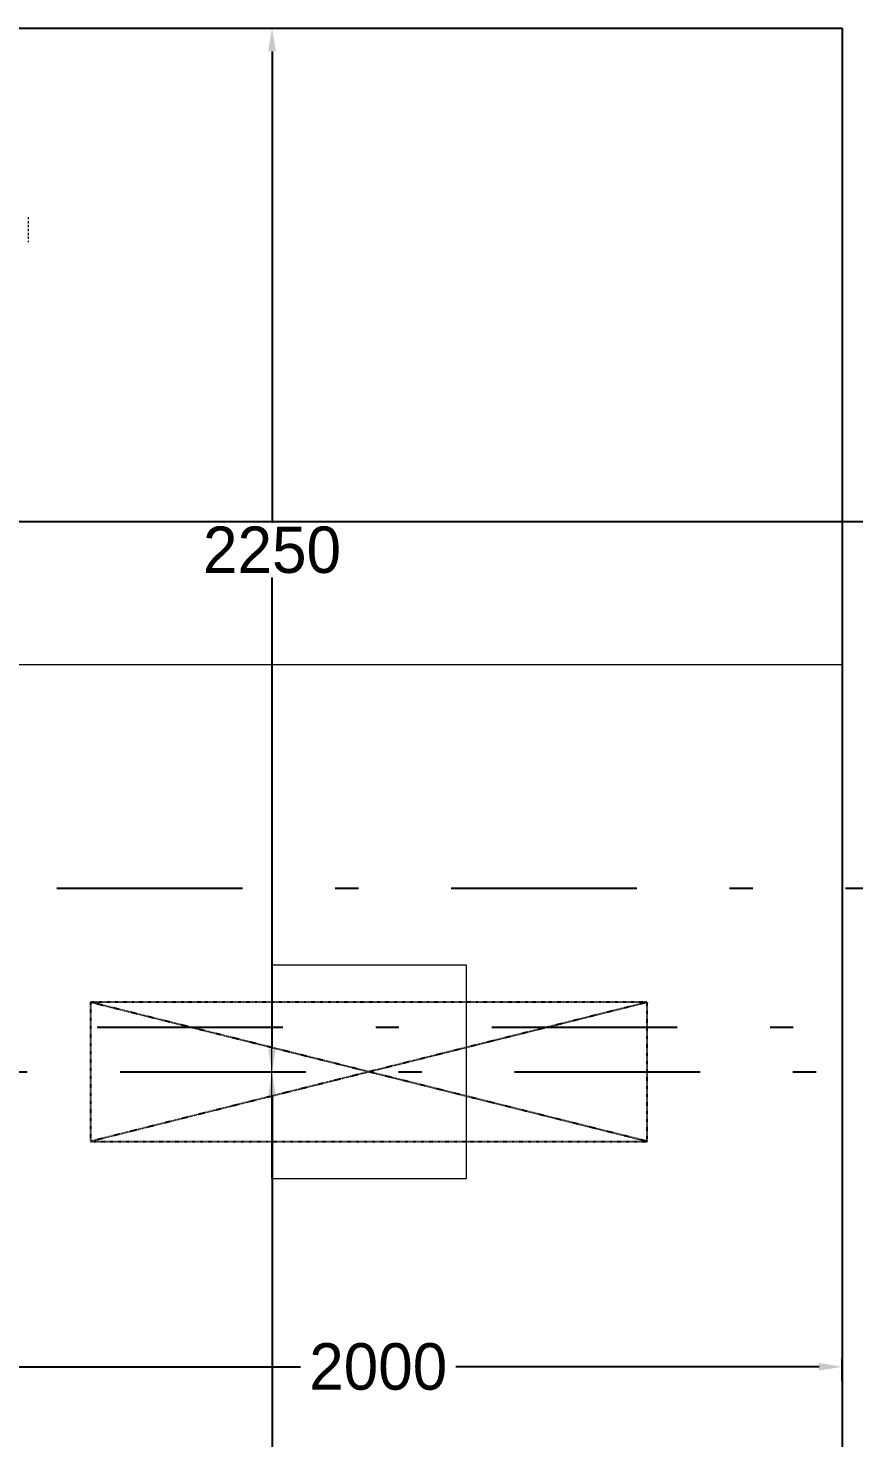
# Model space of a CAD drawing. Header units: metres. Extents: x 31500 to 1073645, y -1029792 to 61053.
# Drawn here: x 118604 to 120383, y -544621 to -541582 of the extents above; entities that cross this region are included whole.
import ezdxf

# ---------------------------------------------------------------- set-up
doc = ezdxf.new("R2010")
doc.units = ezdxf.units.M
doc.header["$PDMODE"] = 65
doc.linetypes.add('DASHDOT', pattern=[8.5, 4, -2, 0.5, -2])
doc.linetypes.add('STRICHPUNKT', pattern=[1, 0.5, -0.25, 0, -0.25])
doc.layers.add('3', color=3, linetype='STRICHPUNKT')
doc.layers.add('Rozšíření KAPA', color=254, linetype='DASHDOT')
doc.layers.add('Chlazení - kondenz', color=4, linetype='Continuous', lineweight=25)
doc.layers.add('TG-KOTY', color=2, linetype='Continuous', lineweight=18)
doc.layers.add('Osa(ISO)', color=6, linetype='Continuous', lineweight=25, true_color=0xff00ff)
doc.dimstyles.new('100', dxfattribs={"dimscale": 100, "dimtxt": 1, "dimasz": 0.5, "dimexe": 0.18, "dimexo": 0.0625, "dimgap": 0.09, "dimtad": 0, "dimtih": 1, "dimtoh": 1, "dimdec": 0, "dimzin": 0, "dimdsep": 46, "dimtxsty": 'Standard', "dimcen": 0.09, "dimadec": 0, "dimazin": 0, "dimtfac": 1, "dimtdec": 4, "dimtofl": 0, "dimtmove": 0, "dimatfit": 3, "dimfxl": 1, "dimtolj": 1, "dimtzin": 0, "dimarcsym": 0})

# ---------------------------------------------------------------- blocks, each defined once
blk = doc.blocks.new('*D3746')
at = {"layer": 'DEFPOINTS', "color": 0}
for p in [(119031.7, -543831.9), (119129.7, -546081.9), (119952.4, -546081.9)]:
    blk.add_point(p, dxfattribs=at)
at = {"layer": 'TG-KOTY', "color": 0, "lineweight": -2}
for p, q in [((119038, -543831.9), (119147.7, -543831.9)), ((119129.7, -543881.9), (119129.7, -544897.9)), ((119129.7, -546031.9), (119129.7, -545015.9)), ((119946.1, -546081.9), (119111.7, -546081.9))]:
    blk.add_line(p, q, dxfattribs=at)
at = {"layer": 'TG-KOTY', "color": 0}
for points in [[(119138, -543881.9), (119121.3, -543881.9), (119129.7, -543831.9)], [(119121.3, -546031.9), (119138, -546031.9), (119129.7, -546081.9)]]:
    blk.add_solid(points, dxfattribs=at)
at = {"layer": 'TG-KOTY', "color": 0, "insert": (119129.7, -544956.9), "char_height": 100, "attachment_point": 5}
blk.add_mtext('\\A1;2250', dxfattribs=at)
blk = doc.blocks.new('*D3747')
at = {"layer": 'DEFPOINTS', "color": 0}
for p in [(119038, -541581.9), (119129.7, -541581.9), (119038, -543831.9)]:
    blk.add_point(p, dxfattribs=at)
at = {"layer": 'TG-KOTY', "color": 0, "lineweight": -2}
for p, q in [((119044.2, -541581.9), (119147.7, -541581.9)), ((119129.7, -541631.9), (119129.7, -542647.9)), ((119129.7, -543781.9), (119129.7, -542765.9)), ((119044.2, -543831.9), (119147.7, -543831.9))]:
    blk.add_line(p, q, dxfattribs=at)
at = {"layer": 'TG-KOTY', "color": 0}
for points in [[(119138, -541631.9), (119121.3, -541631.9), (119129.7, -541581.9)], [(119121.3, -543781.9), (119138, -543781.9), (119129.7, -543831.9)]]:
    blk.add_solid(points, dxfattribs=at)
at = {"layer": 'TG-KOTY', "color": 0, "insert": (119129.7, -542706.9), "char_height": 100, "attachment_point": 5}
blk.add_mtext('\\A1;2250', dxfattribs=at)
blk = doc.blocks.new('*D3749')
at = {"layer": 'DEFPOINTS', "color": 0}
for p in [(120858.5, -542646.3), (111858.5, -543585.9), (120858.5, -543585.9)]:
    blk.add_point(p, dxfattribs=at)
at = {"layer": 'TG-KOTY', "color": 0, "lineweight": -2}
for p, q in [((111858.5, -543579.7), (111858.5, -542628.3)), ((120858.5, -543579.7), (120858.5, -542628.3)), ((111908.5, -542646.3), (116191.2, -542646.3)), ((120808.5, -542646.3), (116525.8, -542646.3))]:
    blk.add_line(p, q, dxfattribs=at)
at = {"layer": 'TG-KOTY', "color": 0}
for points in [[(111908.5, -542638), (111908.5, -542654.7), (111858.5, -542646.3)], [(120808.5, -542654.7), (120808.5, -542638), (120858.5, -542646.3)]]:
    blk.add_solid(points, dxfattribs=at)
at = {"layer": 'TG-KOTY', "color": 0, "insert": (116358.5, -542646.3), "char_height": 100, "attachment_point": 5}
blk.add_mtext('\\A1;9000', dxfattribs=at)
blk = doc.blocks.new('9A$41464748494A')
at = {"layer": '3', "color": 5}
for p, q in [((-600, 150), (-600, -150)), ((600, 150), (-600, 150)), ((-600, -150), (600, 150)), ((-600, 150), (600, -150)), ((600, -150), (600, 150)), ((-600, -150), (600, -150))]:
    blk.add_line(p, q, dxfattribs=at)
blk = doc.blocks.new('kA$4150')
at = {"layer": 'Osa(ISO)', "color": 4, "lineweight": 0}
blk.add_lwpolyline([(210, -230), (210, 230), (-210, 230), (-210, -230)], close=True, dxfattribs=at)
at = {"layer": 'Osa(ISO)', "color": 5, "lineweight": 0, "rotation": 180}
blk.add_blockref('9A$41464748494A', (0, 0), dxfattribs=at)
blk = doc.blocks.new('4A$41464748494A4B4C4D4E4F505152535455565758595A5B5C5D5E5F606162636465666768696A6B6C6D6E6F707172737475767778797A7B7C7D7E7F808182838485868788898A8B8C8D8E8F909192939495969798999A9B9C9D9E9FA0A1A2A3A4A5A6A7A8A9AAABACADAEAFB0B1B2B3B4B5B6B7B8B9BABBBCBDBEBFC0C1C2C3C4C5C6C7C8C9CACBCCCDCECFD0D1D2D3D4D5D6D7D8D9DADBDCDDDEDFE0E1E2E3E4E5E6E7E8E9EAEBECEDEEEFF0F1F2F3F4F5F6F7F8F9FAFBFCFDFEFF10010110210310410510610710810910A10B10C10D10E10F11011111211311411511611711811911A11B11C11D11E11F12012112212312412512612712812912A12B12C12D12E12F13013113213313413513613713813913A13B13C13D13E13F14014114214314414514614714814914A14B14C14D14E14F15015115215315415515615715815915A15B15C15D15E15F16016116216316416516616716816916A16B16C16D16E16F17017117217317417517617717817917A17B17C17D17E17F18018118218318418518618718818918A18B18C18D18E18F19019119219319419519619719819919A19B19C19D19E19F1A01A11A21A31A41A51A61A71A81A91AA1AB1AC1AD1AE1AF1B01B11B21B31B41B51B61B71B81B91BA1BB1BC1BD1BE1BF1C01C11C21C31C41C51C61C71C81C91CA1CB1CC1CD1CE1CF1D01D11D21D31D41D51D61D71D81D91DA1DB1DC1DD1DE1DF1E01E11E21E31E41E51E61E71E81E91EA1EB1EC1ED1EE1EF1F01F11F21F31F41F51F61F71F81F91FA1FB1FC1FD1FE1FF20020120220320420520620720820920A20B20C20D20E20F21021121221321421521621721821921A21B21C21D21E21F22022122222322422522622722822922A22B22C22D22E22F23023123223323423523623723823923A23B23C23D23E23F24024124224324424524624724824924A24B24C24D24E24F25025125225325425525625725825925A25B25C25D25E25F26026126226326426526626726826926A26B26C26D26E26F27027127227327427527627727827927A27B27C27D27E27F28028128228328428528628728828928A28B28C28D28E28F29029129229329429529629729829929A29B29C29D29E29F2A02A12A22A32A42A52A62A72A82A92AA2AB2AC2AD2AE2AF2B02B12B22B32B42B52B62B72B82B92BA2BB2BC2BD2BE2BF2C02C12C22C32C42C52C62C72C82C92CA2CB2CC2CD2CE2CF2D02D12D22D32D42D52D62D72D82D92DA2DB2DC2DD2DE2DF2E02E12E22E32E42E52E62E72E82E92EA2EB2EC2ED2EE2EF2F02F12F22F32F42F52F62F72F82F92FA2FB2FC2FD2FE2FF30030130230330430530630730830930A30B30C30D30E30F31031131231331431531631731831931A31B31C31D31E31F32032132232332432532632732832932A32B32C32D32E32F33033133233333433533633733833933A33B33C33D33E33F34034134234334434534634734834934A34B34C34D34E34F35035135235335435535635735835935A35B35C35D35E35F36036136236336436536636736836936A36B36C36D36E36F37037137237337437537637737837937A37B37C37D37E37F38038138238338438538638738838938A38B38C38D38E38F39039139239339439539639739839939A39B39C39D39E39F3A03A13A23A33A43A53A63A73A83A93AA3AB3AC3AD3AE3AF3B03B13B23B33B43B53B63B73B83B93BA3BB3BC3BD3BE3BF3C03C13C23C33C43C53C63C73C83C93CA3CB3CC3CD3CE3CF3D03D13D23D33D43D53D63D73D83D93DA3DB3DC3DD3DE3DF3E03E13E23E33E43E53E63E73E83E93EA3EB3EC3ED3EE3EF3F03F13F23F33F43F53F63F73F83F93FA3FB3FC3FD3FE3FF40040140240340440540640740840940A40B40C40D40E40F41041141241341441541641741841941A41B41C41D41E41F42042142242342442542642742842942A42B42C42D42E42F43043143243343443543643743843943A43B43C43D43E43F44044144244344444544644744844944A44B44C44D44E44F45045145245345445545645745845945A45B45C45D45E45F46046146246346446546646746846946A46B46C46D46E46F47047147247347447547647747847947A47B47C47D47E47F48048148248348448548648748848948A48B48C48D48E48F49049149249349449549649749849949A49B49C49D49E49F4A04A14A24A34A44A54A64A74A84A94AA4AB4AC4AD4AE4AF4B04B14B24B34B44B54B64B74B84B94BA4BB4BC4BD4BE4BF4C04C14C24C34C44C54C64C74C84C94CA4CB4CC4CD4CE4CF4D04D14D24D34D44D54D64D74D84D94DA4DB4DC4DD4DE4DF4E04E14E24E34E44E54E64E74E84E94EA4EB4EC4ED4EE4EF4F04F14F24F34F44F54F64F74F84F94FA4FB4FC4FD4FE4FF50050150250350450550650750850950A50B50C50D50E50F51051151251351451551651751851951A51B51C51D51E51F52052152252352452552652752852952A52B52C52D52E52F53053153253353453553653753853953A53B53C53D53E53F54054154254354454554654754854954A54B54C54D54E54F55055155255355455555655755855955A55B55C55D55E55F56056156256356456556656756856956A56B56C56D56E56F57057157257357457557657757857957A57B57C57D57E57F58058158258358458558658758858958A58B58C58D58E58F59059159259359459559659759859959A59B59C59D59E59F5A05A15A25A35A45A55A65A75A85A95AA5AB5AC5AD5AE5AF5B05B15B25B35B45B55B65B75B85B95BA5BB5BC5BD5BE5BF5C05C15C25C35C45C55C65C75C85C95CA5CB5CC5CD5CE5CF5D05D15D25D35D45D55D65D75D85D95DA5DB5DC5DD5DE5DF5E05E15E25E35E45E55E65E75E85E95EA5EB5EC5ED5EE5EF5F05F15F25F35F45F55F65F75F85F95FA5FB5FC5FD5FE5FF60060160260360460560660760860960A60B60C60D60E60F61061161261361461561661761861961A61B61C61D61E61F62062162262362462562662762862962A62B62C62D62E62F63063163263363463563663763863963A63B63C63D63E63F64064164264364464564664764864964A64B64C64D64E64F65065165265365465565665765865965A65B65C65D65E65F66066166266366466566666766866966A66B66C66D66E66F67067167267367467567667767867967A67B67C67D67E67F68068168268368468568668768868968A68B68C68D68E68F69069169269369469569669769869969A69B69C69D69E69F6A06A16A26A36A46A56A66A76A86A96AA6AB6AC6AD6AE6AF6B06B16B26B36B46B56B66B76B86B96BA6BB6BC6BD6BE6BF6C06C16C26C36C46C56C66C76C86C96CA6CB6CC6CD6CE6CF6D06D16D26D36D46D56D66D76D86D96DA6DB6DC6DD6DE6DF6E06E16E26E36E46E56E66E76E86E96EA6EB6EC6ED6EE6EF6F06F16F26F36F46F56F66F76F86F96FA6FB6FC6FD6FE6FF70070170270370470570670770870970A70B70C70D70E70F71071171271371471571671771871971A71B71C71D71E71F72072172272372472572672772872972A72B72C72D72E72F73073173273373473573673773873973A73B73C73D73E73F74074174274374474574674774874974A74B74C74D74E74F75075175275375475575675775875975A75B75C75D75E75F76076176276376476576676776876976A76B76C76D76E76F77077177277377477577677777877977A77B77C77D77E77F78078178278378478578678778878978A78B78C78D78E78F79079179279379479579679779879979A79B79C79D79E79F7A07A17A27A37A47A57A67A77A87A97AA7AB7AC7AD7AE7AF7B07B17B27B37B47B57B67B77B87B97BA7BB7BC7BD7BE7BF7C07C17C27C37C47C57C67C77C87C97CA7CB7CC7CD7CE7CF7D07D17D27D37D47D57D67D77D87D97DA7DB7DC7DD7DE7DF7E07E17E27E37E47E57E67E77E87E97EA7EB7EC7ED7EE7EF7F07F17F27F37F47F57F67F77F87F97FA7FB7FC7FD7FE7FF80080180280380480580680780880980A80B80C80D80E80F81081181281381481581681781881981A81B81C81D81E81F82082182282382482582682782882982A82B82C82D82E82F83083183283383483583683783883983A83B83C83D83E83F84084184284384484584684784884984A84B84C84D84E84F85085185285385485585685785885985A85B85C85D85E85F86086186286386486586686786886986A86B86C86D86E86F87087187287387487587687787887987A87B87C87D87E87F88088188288388488588688788888988A88B88C88D88E88F89089189289389489589689789889989A89B89C89D89E89F8A08A18A28A38A48A58A68A78A88A98AA8AB8AC8AD8AE8AF8B08B18B28B38B48B58B68B78B88B98BA8BB8BC8BD8BE8BF8C08C18C28C38C48C58C68C78C88C98CA8CB8CC8CD8CE8CF8D08D18D28D38D48D58D68D78D88D98DA8DB8DC8DD8DE8DF8E08E18E28E38E48E58E68E78E88E98EA8EB8EC8ED8EE8EF8F08F18F28F38F48F58F68F78F88F98FA8FB8FC8FD8FE8FF90090190290390490590690790890990A90B90C90D90E90F91091191291391491591691791891991A91B91C91D91E91F92092192292392492592692792892992A92B92C92D92E92F93093193293393493593693793893993A93B93C93D93E93F94094194294394494594694794894994A94B94C94D94E94F95095195295395495595695795895995A95B95C95D95E95F96096196296396496596696796896996A96B96C96D96E96F97097197297397497597697797897997A97B97C97D97E97F98098198298398498598698798898998A98B98C98D98E98F99099199299399499599699799899999A99B99C99D99E99F9A09A19A29A39A49A59A69A79A89A99AA9AB9AC9AD9AE9AF9B09B19B29B39B49B59B69B79B89B99BA9BB9BC9BD9BE9BF9C09C19C29C39C49C59C69C79C89C99CA9CB9CC9CD9CE9CF9D09D19D29D39D49D59D69D79D89D99DA9DB9DC9DD9DE9DF9E09E19E29E39E49E59E69E79E89E99EA9EB9EC9ED9EE9EF9F09F19F29F39F49F59F69F79F89F99FA9FB9FC9FD9FE9FFA00A01A02A03A04A05A06A07A08A09A0AA0BA0CA0DA0EA0FA10A11A12A13A14A15A16A17A18A19A1AA1BA1CA1DA1EA1FA20A21A22A23A24A25A26A27A28A29A2AA2BA2CA2DA2EA2FA30A31A32A33A34A35A36A37A38A39A3AA3BA3CA3DA3EA3FA40A41A42A43A44A45A46A47A48A49A4AA4BA4CA4DA4EA4FA50A51A52A53A54A55A56A57A58A59A5AA5BA5CA5DA5EA5FA60A61A62A63A64A65A66A67A68A69A6AA6BA6CA6DA6EA6FA70A71A72A73A74A75A76A77A78A79A7AA7BA7CA7DA7EA7FA80A81A82A83A84A85A86A87')
at = {"layer": 'Rozšíření KAPA', "lineweight": 0}
blk.add_line((-245.6, 407.5), (-245.6, 461.4), dxfattribs=at)
blk = doc.blocks.new('*D3883')
at = {"layer": 'DEFPOINTS', "color": 0}
for p in [(120358.5, -544467.7), (118358.5, -544505.2), (120358.5, -544505.2)]:
    blk.add_point(p, dxfattribs=at)
at = {"layer": 'TG-KOTY', "color": 0, "lineweight": -2}
for p, q in [((118358.5, -544499), (118358.5, -544449.7)), ((120358.5, -544499), (120358.5, -544449.7)), ((118408.5, -544467.7), (119191.2, -544467.7)), ((120308.5, -544467.7), (119525.8, -544467.7))]:
    blk.add_line(p, q, dxfattribs=at)
at = {"layer": 'TG-KOTY', "color": 0}
for points in [[(118408.5, -544459.3), (118408.5, -544476), (118358.5, -544467.7)], [(120308.5, -544476), (120308.5, -544459.3), (120358.5, -544467.7)]]:
    blk.add_solid(points, dxfattribs=at)
at = {"layer": 'TG-KOTY', "color": 0, "insert": (119358.5, -544467.7), "char_height": 100, "attachment_point": 5}
blk.add_mtext('\\A1;2000', dxfattribs=at)

msp = doc.modelspace()

# ---------------------------------------------------------------- linework, layer by layer
for p, q in [((112358.5, -541581.9), (120358.5, -541581.9)), ((120358.5, -541581.9), (120358.5, -546081.9))]:
    msp.add_line(p, q)
at = {"color": 3, "linetype": 'DASHDOT', "ltscale": 100}
for p, q in [((111865.9, -543436.2), (120860.1, -543436.1)), ((120853.1, -543735.9), (111856.1, -543735.9))]:
    msp.add_line(p, q, dxfattribs=at)
at = {"color": 6, "linetype": 'DASHDOT', "ltscale": 100}
msp.add_line((111152.2, -543831.9), (122164, -543831.9), dxfattribs=at)
at = {"layer": 'Chlazení - kondenz', "color": 5, "lineweight": 0}
msp.add_line((112358.5, -542953.6), (120358.5, -542953.6), dxfattribs=at)

# ---------------------------------------------------------------- block references
at = {"lineweight": 0}
msp.add_blockref('kA$4150', (119338.5, -543831.9), dxfattribs=at)
at = {"layer": 'Rozšíření KAPA', "color": 6, "lineweight": 100, "rotation": 180}
msp.add_blockref('4A$41464748494A4B4C4D4E4F505152535455565758595A5B5C5D5E5F606162636465666768696A6B6C6D6E6F707172737475767778797A7B7C7D7E7F808182838485868788898A8B8C8D8E8F909192939495969798999A9B9C9D9E9FA0A1A2A3A4A5A6A7A8A9AAABACADAEAFB0B1B2B3B4B5B6B7B8B9BABBBCBDBEBFC0C1C2C3C4C5C6C7C8C9CACBCCCDCECFD0D1D2D3D4D5D6D7D8D9DADBDCDDDEDFE0E1E2E3E4E5E6E7E8E9EAEBECEDEEEFF0F1F2F3F4F5F6F7F8F9FAFBFCFDFEFF10010110210310410510610710810910A10B10C10D10E10F11011111211311411511611711811911A11B11C11D11E11F12012112212312412512612712812912A12B12C12D12E12F13013113213313413513613713813913A13B13C13D13E13F14014114214314414514614714814914A14B14C14D14E14F15015115215315415515615715815915A15B15C15D15E15F16016116216316416516616716816916A16B16C16D16E16F17017117217317417517617717817917A17B17C17D17E17F18018118218318418518618718818918A18B18C18D18E18F19019119219319419519619719819919A19B19C19D19E19F1A01A11A21A31A41A51A61A71A81A91AA1AB1AC1AD1AE1AF1B01B11B21B31B41B51B61B71B81B91BA1BB1BC1BD1BE1BF1C01C11C21C31C41C51C61C71C81C91CA1CB1CC1CD1CE1CF1D01D11D21D31D41D51D61D71D81D91DA1DB1DC1DD1DE1DF1E01E11E21E31E41E51E61E71E81E91EA1EB1EC1ED1EE1EF1F01F11F21F31F41F51F61F71F81F91FA1FB1FC1FD1FE1FF20020120220320420520620720820920A20B20C20D20E20F21021121221321421521621721821921A21B21C21D21E21F22022122222322422522622722822922A22B22C22D22E22F23023123223323423523623723823923A23B23C23D23E23F24024124224324424524624724824924A24B24C24D24E24F25025125225325425525625725825925A25B25C25D25E25F26026126226326426526626726826926A26B26C26D26E26F27027127227327427527627727827927A27B27C27D27E27F28028128228328428528628728828928A28B28C28D28E28F29029129229329429529629729829929A29B29C29D29E29F2A02A12A22A32A42A52A62A72A82A92AA2AB2AC2AD2AE2AF2B02B12B22B32B42B52B62B72B82B92BA2BB2BC2BD2BE2BF2C02C12C22C32C42C52C62C72C82C92CA2CB2CC2CD2CE2CF2D02D12D22D32D42D52D62D72D82D92DA2DB2DC2DD2DE2DF2E02E12E22E32E42E52E62E72E82E92EA2EB2EC2ED2EE2EF2F02F12F22F32F42F52F62F72F82F92FA2FB2FC2FD2FE2FF30030130230330430530630730830930A30B30C30D30E30F31031131231331431531631731831931A31B31C31D31E31F32032132232332432532632732832932A32B32C32D32E32F33033133233333433533633733833933A33B33C33D33E33F34034134234334434534634734834934A34B34C34D34E34F35035135235335435535635735835935A35B35C35D35E35F36036136236336436536636736836936A36B36C36D36E36F37037137237337437537637737837937A37B37C37D37E37F38038138238338438538638738838938A38B38C38D38E38F39039139239339439539639739839939A39B39C39D39E39F3A03A13A23A33A43A53A63A73A83A93AA3AB3AC3AD3AE3AF3B03B13B23B33B43B53B63B73B83B93BA3BB3BC3BD3BE3BF3C03C13C23C33C43C53C63C73C83C93CA3CB3CC3CD3CE3CF3D03D13D23D33D43D53D63D73D83D93DA3DB3DC3DD3DE3DF3E03E13E23E33E43E53E63E73E83E93EA3EB3EC3ED3EE3EF3F03F13F23F33F43F53F63F73F83F93FA3FB3FC3FD3FE3FF40040140240340440540640740840940A40B40C40D40E40F41041141241341441541641741841941A41B41C41D41E41F42042142242342442542642742842942A42B42C42D42E42F43043143243343443543643743843943A43B43C43D43E43F44044144244344444544644744844944A44B44C44D44E44F45045145245345445545645745845945A45B45C45D45E45F46046146246346446546646746846946A46B46C46D46E46F47047147247347447547647747847947A47B47C47D47E47F48048148248348448548648748848948A48B48C48D48E48F49049149249349449549649749849949A49B49C49D49E49F4A04A14A24A34A44A54A64A74A84A94AA4AB4AC4AD4AE4AF4B04B14B24B34B44B54B64B74B84B94BA4BB4BC4BD4BE4BF4C04C14C24C34C44C54C64C74C84C94CA4CB4CC4CD4CE4CF4D04D14D24D34D44D54D64D74D84D94DA4DB4DC4DD4DE4DF4E04E14E24E34E44E54E64E74E84E94EA4EB4EC4ED4EE4EF4F04F14F24F34F44F54F64F74F84F94FA4FB4FC4FD4FE4FF50050150250350450550650750850950A50B50C50D50E50F51051151251351451551651751851951A51B51C51D51E51F52052152252352452552652752852952A52B52C52D52E52F53053153253353453553653753853953A53B53C53D53E53F54054154254354454554654754854954A54B54C54D54E54F55055155255355455555655755855955A55B55C55D55E55F56056156256356456556656756856956A56B56C56D56E56F57057157257357457557657757857957A57B57C57D57E57F58058158258358458558658758858958A58B58C58D58E58F59059159259359459559659759859959A59B59C59D59E59F5A05A15A25A35A45A55A65A75A85A95AA5AB5AC5AD5AE5AF5B05B15B25B35B45B55B65B75B85B95BA5BB5BC5BD5BE5BF5C05C15C25C35C45C55C65C75C85C95CA5CB5CC5CD5CE5CF5D05D15D25D35D45D55D65D75D85D95DA5DB5DC5DD5DE5DF5E05E15E25E35E45E55E65E75E85E95EA5EB5EC5ED5EE5EF5F05F15F25F35F45F55F65F75F85F95FA5FB5FC5FD5FE5FF60060160260360460560660760860960A60B60C60D60E60F61061161261361461561661761861961A61B61C61D61E61F62062162262362462562662762862962A62B62C62D62E62F63063163263363463563663763863963A63B63C63D63E63F64064164264364464564664764864964A64B64C64D64E64F65065165265365465565665765865965A65B65C65D65E65F66066166266366466566666766866966A66B66C66D66E66F67067167267367467567667767867967A67B67C67D67E67F68068168268368468568668768868968A68B68C68D68E68F69069169269369469569669769869969A69B69C69D69E69F6A06A16A26A36A46A56A66A76A86A96AA6AB6AC6AD6AE6AF6B06B16B26B36B46B56B66B76B86B96BA6BB6BC6BD6BE6BF6C06C16C26C36C46C56C66C76C86C96CA6CB6CC6CD6CE6CF6D06D16D26D36D46D56D66D76D86D96DA6DB6DC6DD6DE6DF6E06E16E26E36E46E56E66E76E86E96EA6EB6EC6ED6EE6EF6F06F16F26F36F46F56F66F76F86F96FA6FB6FC6FD6FE6FF70070170270370470570670770870970A70B70C70D70E70F71071171271371471571671771871971A71B71C71D71E71F72072172272372472572672772872972A72B72C72D72E72F73073173273373473573673773873973A73B73C73D73E73F74074174274374474574674774874974A74B74C74D74E74F75075175275375475575675775875975A75B75C75D75E75F76076176276376476576676776876976A76B76C76D76E76F77077177277377477577677777877977A77B77C77D77E77F78078178278378478578678778878978A78B78C78D78E78F79079179279379479579679779879979A79B79C79D79E79F7A07A17A27A37A47A57A67A77A87A97AA7AB7AC7AD7AE7AF7B07B17B27B37B47B57B67B77B87B97BA7BB7BC7BD7BE7BF7C07C17C27C37C47C57C67C77C87C97CA7CB7CC7CD7CE7CF7D07D17D27D37D47D57D67D77D87D97DA7DB7DC7DD7DE7DF7E07E17E27E37E47E57E67E77E87E97EA7EB7EC7ED7EE7EF7F07F17F27F37F47F57F67F77F87F97FA7FB7FC7FD7FE7FF80080180280380480580680780880980A80B80C80D80E80F81081181281381481581681781881981A81B81C81D81E81F82082182282382482582682782882982A82B82C82D82E82F83083183283383483583683783883983A83B83C83D83E83F84084184284384484584684784884984A84B84C84D84E84F85085185285385485585685785885985A85B85C85D85E85F86086186286386486586686786886986A86B86C86D86E86F87087187287387487587687787887987A87B87C87D87E87F88088188288388488588688788888988A88B88C88D88E88F89089189289389489589689789889989A89B89C89D89E89F8A08A18A28A38A48A58A68A78A88A98AA8AB8AC8AD8AE8AF8B08B18B28B38B48B58B68B78B88B98BA8BB8BC8BD8BE8BF8C08C18C28C38C48C58C68C78C88C98CA8CB8CC8CD8CE8CF8D08D18D28D38D48D58D68D78D88D98DA8DB8DC8DD8DE8DF8E08E18E28E38E48E58E68E78E88E98EA8EB8EC8ED8EE8EF8F08F18F28F38F48F58F68F78F88F98FA8FB8FC8FD8FE8FF90090190290390490590690790890990A90B90C90D90E90F91091191291391491591691791891991A91B91C91D91E91F92092192292392492592692792892992A92B92C92D92E92F93093193293393493593693793893993A93B93C93D93E93F94094194294394494594694794894994A94B94C94D94E94F95095195295395495595695795895995A95B95C95D95E95F96096196296396496596696796896996A96B96C96D96E96F97097197297397497597697797897997A97B97C97D97E97F98098198298398498598698798898998A98B98C98D98E98F99099199299399499599699799899999A99B99C99D99E99F9A09A19A29A39A49A59A69A79A89A99AA9AB9AC9AD9AE9AF9B09B19B29B39B49B59B69B79B89B99BA9BB9BC9BD9BE9BF9C09C19C29C39C49C59C69C79C89C99CA9CB9CC9CD9CE9CF9D09D19D29D39D49D59D69D79D89D99DA9DB9DC9DD9DE9DF9E09E19E29E39E49E59E69E79E89E99EA9EB9EC9ED9EE9EF9F09F19F29F39F49F59F69F79F89F99FA9FB9FC9FD9FE9FFA00A01A02A03A04A05A06A07A08A09A0AA0BA0CA0DA0EA0FA10A11A12A13A14A15A16A17A18A19A1AA1BA1CA1DA1EA1FA20A21A22A23A24A25A26A27A28A29A2AA2BA2CA2DA2EA2FA30A31A32A33A34A35A36A37A38A39A3AA3BA3CA3DA3EA3FA40A41A42A43A44A45A46A47A48A49A4AA4BA4CA4DA4EA4FA50A51A52A53A54A55A56A57A58A59A5AA5BA5CA5DA5EA5FA60A61A62A63A64A65A66A67A68A69A6AA6BA6CA6DA6EA6FA70A71A72A73A74A75A76A77A78A79A7AA7BA7CA7DA7EA7FA80A81A82A83A84A85A86A87', (118358.5, -541581.9), dxfattribs=at)

# ---------------------------------------------------------------- dimensions: what is measured, and where the dimension line sits
at = {"layer": 'TG-KOTY'}
for base, p1, p2, picture, middle in [((119129.7, -541581.9), (119038, -543831.9), (119038, -541581.9), '*D3747', (119129.7, -542706.9)), ((119129.7, -546081.9), (119031.7, -543831.9), (119952.4, -546081.9), '*D3746', (119129.7, -544956.9))]:
    dim = msp.add_linear_dim(base=base, p1=p1, p2=p2, angle=90, dimstyle='100', dxfattribs=at)
    dim.commit()
    dim.dimension.update_dxf_attribs({"geometry": picture, "text_midpoint": middle})
for base, p1, p2, picture, middle in [((120858.5, -542646.3), (111858.5, -543585.9), (120858.5, -543585.9), '*D3749', (116358.5, -542646.3)), ((120358.5, -544467.7), (118358.5, -544505.2), (120358.5, -544505.2), '*D3883', (119358.5, -544467.7))]:
    dim = msp.add_linear_dim(base=base, p1=p1, p2=p2, dimstyle='100', dxfattribs=at)
    dim.commit()
    dim.dimension.update_dxf_attribs({"geometry": picture, "text_midpoint": middle})

doc.saveas('drawing.dxf')
